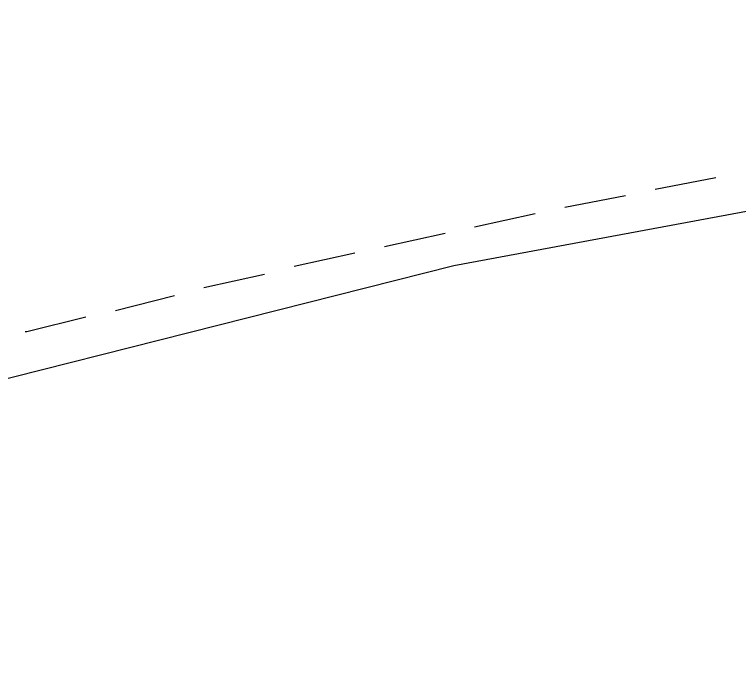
# Model space of a CAD drawing. Header units: feet. Extents: x -84 to 198, y -22 to 181.
# Drawn here: x 69.26 to 75.15, y 154.53 to 159.89 of the extents above; entities that cross this region are included whole.
import ezdxf

# ---------------------------------------------------------------- set-up
doc = ezdxf.new("R2010")
doc.units = ezdxf.units.FT
doc.layers.add('A-AREA-COMUN', color=252, linetype='CONTINUOUS')
doc.layers.add('A-LINEA', color=7, linetype='CONTINUOUS')

msp = doc.modelspace()

# ---------------------------------------------------------------- linework, layer by layer
at = {"layer": 'A-AREA-COMUN'}
msp.add_lwpolyline([(133.888, 150.7733), (131.12, 151.4133), (130.048, 151.4133), (124.512, 153.8133), (119.552, 155.5733), (114.928, 156.9422), (109.568, 158.1689), (103.76, 159.1289), (97.6, 159.7333), (90.24, 159.8933), (85.2, 159.6622), (78.48, 158.8978), (72.832, 157.8489), (66.848, 156.3378), (60.88, 154.3822), (56, 152.4089)], dxfattribs=at)
at = {"layer": 'A-LINEA'}
for p, q in [((74.96, 158.5644), (74.4667, 158.4711)), ((74.2267, 158.4178), (73.7333, 158.3244)), ((73.4933, 158.2711), (73, 158.1644)), ((72.76, 158.1111), (72.2667, 158.0044)), ((72.0267, 157.9511), (71.5333, 157.8444)), ((71.2933, 157.7778), (70.8, 157.6711)), ((70.56, 157.6044), (70.08, 157.4844))]:
    msp.add_line(p, q, dxfattribs=at)
msp.add_lwpolyline([(69.84, 157.4311), (69.36, 157.3111), (69.3467, 157.3111)], dxfattribs=at)

doc.saveas('drawing.dxf')
